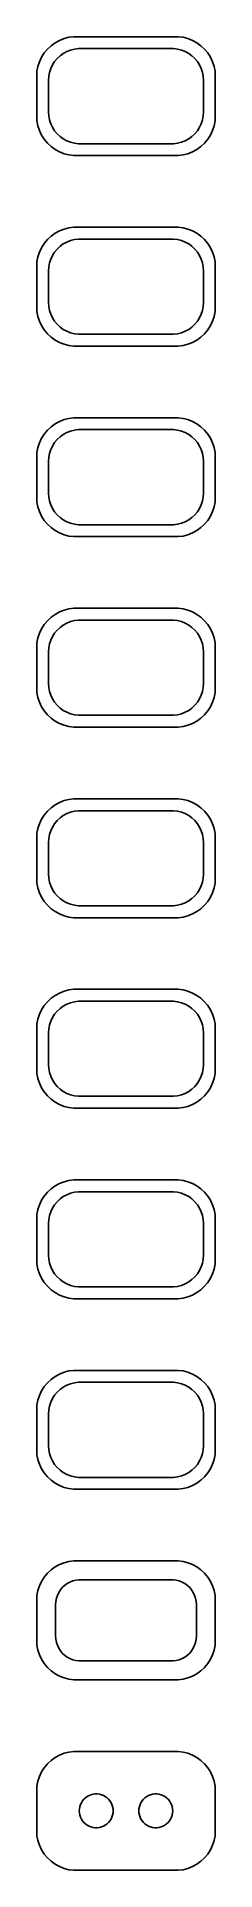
# Model space of a CAD drawing. Header units: metres. Extents: x -11 to 11, y 233 to 463.
import ezdxf

# ---------------------------------------------------------------- set-up
doc = ezdxf.new("R2010")
doc.units = ezdxf.units.M

msp = doc.modelspace()

# ---------------------------------------------------------------- linework, layer by layer
for p, q in [((-9.43712, 462.353), (-9.89484, 461.923)), ((-8.92912, 462.722), (-9.43712, 462.353)), ((-8.37889, 463.024), (-8.92912, 462.722)), ((-7.79507, 463.255), (-8.37889, 463.024)), ((-7.1869, 463.411), (-7.79507, 463.255)), ((-6.56395, 463.49), (-7.1869, 463.411)), ((6.56395, 463.49), (-6.56395, 463.49)), ((-6.49951, 461.929), (-6.00116, 461.992)), ((-6.00116, 461.992), (6.00116, 461.992)), ((6.00116, 461.992), (6.49951, 461.929)), ((7.1869, 463.411), (6.56395, 463.49)), ((7.79507, 463.255), (7.1869, 463.411)), ((8.37889, 463.024), (7.79507, 463.255)), ((8.92912, 462.722), (8.37889, 463.024)), ((9.43712, 462.353), (8.92912, 462.722)), ((9.89484, 461.923), (9.43712, 462.353)), ((-11.0929, 459.743), (-11.2106, 459.127)), ((-10.8989, 460.341), (-11.0929, 459.743)), ((-10.6315, 460.909), (-10.8989, 460.341)), ((-10.2951, 461.439), (-10.6315, 460.909)), ((-9.89484, 461.923), (-10.2951, 461.439)), ((-9.4691, 459.472), (-9.25522, 459.927)), ((-9.25522, 459.927), (-8.98605, 460.351)), ((-8.98605, 460.351), (-8.66586, 460.738)), ((-8.66586, 460.738), (-8.29968, 461.082)), ((-8.29968, 461.082), (-7.8933, 461.377)), ((-7.8933, 461.377), (-7.45311, 461.619)), ((-7.45311, 461.619), (-6.98605, 461.804)), ((-6.98605, 461.804), (-6.49951, 461.929)), ((6.49951, 461.929), (6.98605, 461.804)), ((6.98605, 461.804), (7.45311, 461.619)), ((7.45311, 461.619), (7.8933, 461.377)), ((7.8933, 461.377), (8.29968, 461.082)), ((8.29968, 461.082), (8.66586, 460.738)), ((8.66586, 460.738), (8.98605, 460.351)), ((8.98605, 460.351), (9.25522, 459.927)), ((9.25522, 459.927), (9.4691, 459.472)), ((10.2951, 461.439), (9.89484, 461.923)), ((10.6315, 460.909), (10.2951, 461.439)), ((10.8989, 460.341), (10.6315, 460.909)), ((11.0929, 459.743), (10.8989, 460.341)), ((11.2106, 459.127), (11.0929, 459.743)), ((-11.2106, 459.127), (-11.25, 458.5)), ((-11.25, 458.5), (-11.25, 453.5)), ((-9.75, 458), (-9.71844, 458.501)), ((-9.75, 454), (-9.75, 458)), ((-9.71844, 458.501), (-9.62433, 458.995)), ((-9.62433, 458.995), (-9.4691, 459.472)), ((9.4691, 459.472), (9.62433, 458.995)), ((9.62433, 458.995), (9.71844, 458.501)), ((9.71844, 458.501), (9.75, 458)), ((9.75, 458), (9.75, 454)), ((11.25, 458.5), (11.2106, 459.127)), ((11.25, 453.5), (11.25, 458.5)), ((-11.25, 453.5), (-11.2106, 452.873)), ((-11.2106, 452.873), (-11.0929, 452.257)), ((-9.71844, 453.499), (-9.75, 454)), ((-9.62433, 453.005), (-9.71844, 453.499)), ((-9.4691, 452.528), (-9.62433, 453.005)), ((9.62433, 453.005), (9.4691, 452.528)), ((9.71844, 453.499), (9.62433, 453.005)), ((9.75, 454), (9.71844, 453.499)), ((11.0929, 452.257), (11.2106, 452.873)), ((11.2106, 452.873), (11.25, 453.5)), ((-11.0929, 452.257), (-10.8989, 451.659)), ((-10.8989, 451.659), (-10.6315, 451.091)), ((-10.6315, 451.091), (-10.2951, 450.561)), ((-10.2951, 450.561), (-9.89484, 450.077)), ((-9.25522, 452.073), (-9.4691, 452.528)), ((-8.98605, 451.649), (-9.25522, 452.073)), ((-8.66586, 451.262), (-8.98605, 451.649)), ((-8.29968, 450.918), (-8.66586, 451.262)), ((-7.8933, 450.623), (-8.29968, 450.918)), ((-7.45311, 450.381), (-7.8933, 450.623)), ((7.8933, 450.623), (7.45311, 450.381)), ((8.29968, 450.918), (7.8933, 450.623)), ((8.66586, 451.262), (8.29968, 450.918)), ((8.98605, 451.649), (8.66586, 451.262)), ((9.25522, 452.073), (8.98605, 451.649)), ((9.4691, 452.528), (9.25522, 452.073)), ((9.89484, 450.077), (10.2951, 450.561)), ((10.2951, 450.561), (10.6315, 451.091)), ((10.6315, 451.091), (10.8989, 451.659)), ((10.8989, 451.659), (11.0929, 452.257)), ((-9.89484, 450.077), (-9.43712, 449.647)), ((-9.43712, 449.647), (-8.92912, 449.278)), ((-8.92912, 449.278), (-8.37889, 448.976)), ((-8.37889, 448.976), (-7.79507, 448.745)), ((-7.79507, 448.745), (-7.1869, 448.589)), ((-6.98605, 450.196), (-7.45311, 450.381)), ((-7.1869, 448.589), (-6.56395, 448.51)), ((-6.49951, 450.071), (-6.98605, 450.196)), ((-6.56395, 448.51), (6.56395, 448.51)), ((-6.00116, 450.008), (-6.49951, 450.071)), ((6.00116, 450.008), (-6.00116, 450.008)), ((6.49951, 450.071), (6.00116, 450.008)), ((6.98605, 450.196), (6.49951, 450.071)), ((6.56395, 448.51), (7.1869, 448.589)), ((7.45311, 450.381), (6.98605, 450.196)), ((7.1869, 448.589), (7.79507, 448.745)), ((7.79507, 448.745), (8.37889, 448.976)), ((8.37889, 448.976), (8.92912, 449.278)), ((8.92912, 449.278), (9.43712, 449.647)), ((9.43712, 449.647), (9.89484, 450.077)), ((-8.37889, 439.024), (-8.92912, 438.722)), ((-7.79507, 439.255), (-8.37889, 439.024)), ((-7.1869, 439.411), (-7.79507, 439.255)), ((-6.56395, 439.49), (-7.1869, 439.411)), ((6.56395, 439.49), (-6.56395, 439.49)), ((7.1869, 439.411), (6.56395, 439.49)), ((7.79507, 439.255), (7.1869, 439.411)), ((8.37889, 439.024), (7.79507, 439.255)), ((8.92912, 438.722), (8.37889, 439.024)), ((-10.6315, 436.909), (-10.8989, 436.341)), ((-10.2951, 437.439), (-10.6315, 436.909)), ((-9.89484, 437.923), (-10.2951, 437.439)), ((-9.43712, 438.353), (-9.89484, 437.923)), ((-8.92912, 438.722), (-9.43712, 438.353)), ((-8.98605, 436.351), (-8.66586, 436.738)), ((-8.66586, 436.738), (-8.29968, 437.082)), ((-8.29968, 437.082), (-7.8933, 437.377)), ((-7.8933, 437.377), (-7.45311, 437.619)), ((-7.45311, 437.619), (-6.98605, 437.804)), ((-6.98605, 437.804), (-6.49951, 437.929)), ((-6.49951, 437.929), (-6.00116, 437.992)), ((-6.00116, 437.992), (6.00116, 437.992)), ((6.00116, 437.992), (6.49951, 437.929)), ((6.49951, 437.929), (6.98605, 437.804)), ((6.98605, 437.804), (7.45311, 437.619)), ((7.45311, 437.619), (7.8933, 437.377)), ((7.8933, 437.377), (8.29968, 437.082)), ((8.29968, 437.082), (8.66586, 436.738)), ((8.66586, 436.738), (8.98605, 436.351)), ((9.43712, 438.353), (8.92912, 438.722)), ((9.89484, 437.923), (9.43712, 438.353)), ((10.2951, 437.439), (9.89484, 437.923)), ((10.6315, 436.909), (10.2951, 437.439)), ((10.8989, 436.341), (10.6315, 436.909)), ((-11.2106, 435.127), (-11.25, 434.5)), ((-11.25, 434.5), (-11.25, 429.5)), ((-11.0929, 435.743), (-11.2106, 435.127)), ((-10.8989, 436.341), (-11.0929, 435.743)), ((-9.75, 434), (-9.71844, 434.501)), ((-9.71844, 434.501), (-9.62433, 434.995)), ((-9.62433, 434.995), (-9.4691, 435.472)), ((-9.4691, 435.472), (-9.25522, 435.927)), ((-9.25522, 435.927), (-8.98605, 436.351)), ((8.98605, 436.351), (9.25522, 435.927)), ((9.25522, 435.927), (9.4691, 435.472)), ((9.4691, 435.472), (9.62433, 434.995)), ((9.62433, 434.995), (9.71844, 434.501)), ((9.71844, 434.501), (9.75, 434)), ((11.0929, 435.743), (10.8989, 436.341)), ((11.2106, 435.127), (11.0929, 435.743)), ((11.25, 434.5), (11.2106, 435.127)), ((11.25, 429.5), (11.25, 434.5)), ((-9.75, 430), (-9.75, 434)), ((9.75, 434), (9.75, 430)), ((-9.71844, 429.499), (-9.75, 430)), ((9.75, 430), (9.71844, 429.499)), ((-11.25, 429.5), (-11.2106, 428.873)), ((-11.2106, 428.873), (-11.0929, 428.257)), ((-11.0929, 428.257), (-10.8989, 427.659)), ((-10.8989, 427.659), (-10.6315, 427.091)), ((-9.62433, 429.005), (-9.71844, 429.499)), ((-9.4691, 428.528), (-9.62433, 429.005)), ((-9.25522, 428.073), (-9.4691, 428.528)), ((-8.98605, 427.649), (-9.25522, 428.073)), ((-8.66586, 427.262), (-8.98605, 427.649)), ((8.98605, 427.649), (8.66586, 427.262)), ((9.25522, 428.073), (8.98605, 427.649)), ((9.4691, 428.528), (9.25522, 428.073)), ((9.62433, 429.005), (9.4691, 428.528)), ((9.71844, 429.499), (9.62433, 429.005)), ((10.6315, 427.091), (10.8989, 427.659)), ((10.8989, 427.659), (11.0929, 428.257)), ((11.0929, 428.257), (11.2106, 428.873)), ((11.2106, 428.873), (11.25, 429.5)), ((-10.6315, 427.091), (-10.2951, 426.561)), ((-10.2951, 426.561), (-9.89484, 426.077)), ((-9.89484, 426.077), (-9.43712, 425.647)), ((-9.43712, 425.647), (-8.92912, 425.278)), ((-8.92912, 425.278), (-8.37889, 424.976)), ((-8.29968, 426.918), (-8.66586, 427.262)), ((-7.8933, 426.623), (-8.29968, 426.918)), ((-7.45311, 426.381), (-7.8933, 426.623)), ((-6.98605, 426.196), (-7.45311, 426.381)), ((-6.49951, 426.071), (-6.98605, 426.196)), ((-6.00116, 426.008), (-6.49951, 426.071)), ((6.00116, 426.008), (-6.00116, 426.008)), ((6.49951, 426.071), (6.00116, 426.008)), ((6.98605, 426.196), (6.49951, 426.071)), ((7.45311, 426.381), (6.98605, 426.196)), ((7.8933, 426.623), (7.45311, 426.381)), ((8.29968, 426.918), (7.8933, 426.623)), ((8.66586, 427.262), (8.29968, 426.918)), ((8.37889, 424.976), (8.92912, 425.278)), ((8.92912, 425.278), (9.43712, 425.647)), ((9.43712, 425.647), (9.89484, 426.077)), ((9.89484, 426.077), (10.2951, 426.561)), ((10.2951, 426.561), (10.6315, 427.091)), ((-8.37889, 424.976), (-7.79507, 424.745)), ((-7.79507, 424.745), (-7.1869, 424.589)), ((-7.1869, 424.589), (-6.56395, 424.51)), ((-6.56395, 424.51), (6.56395, 424.51)), ((6.56395, 424.51), (7.1869, 424.589)), ((7.1869, 424.589), (7.79507, 424.745)), ((7.79507, 424.745), (8.37889, 424.976)), ((-9.89484, 413.923), (-10.2951, 413.439)), ((-9.43712, 414.353), (-9.89484, 413.923)), ((-8.92912, 414.722), (-9.43712, 414.353)), ((-8.37889, 415.024), (-8.92912, 414.722)), ((-7.79507, 415.255), (-8.37889, 415.024)), ((-7.8933, 413.377), (-7.45311, 413.619)), ((-7.1869, 415.411), (-7.79507, 415.255)), ((-7.45311, 413.619), (-6.98605, 413.804)), ((-6.56395, 415.49), (-7.1869, 415.411)), ((-6.98605, 413.804), (-6.49951, 413.929)), ((6.56395, 415.49), (-6.56395, 415.49)), ((-6.49951, 413.929), (-6.00116, 413.992)), ((-6.00116, 413.992), (6.00116, 413.992)), ((6.00116, 413.992), (6.49951, 413.929)), ((6.49951, 413.929), (6.98605, 413.804)), ((7.1869, 415.411), (6.56395, 415.49)), ((6.98605, 413.804), (7.45311, 413.619)), ((7.79507, 415.255), (7.1869, 415.411)), ((7.45311, 413.619), (7.8933, 413.377)), ((8.37889, 415.024), (7.79507, 415.255)), ((8.92912, 414.722), (8.37889, 415.024)), ((9.43712, 414.353), (8.92912, 414.722)), ((9.89484, 413.923), (9.43712, 414.353)), ((10.2951, 413.439), (9.89484, 413.923)), ((-11.0929, 411.743), (-11.2106, 411.127)), ((-10.8989, 412.341), (-11.0929, 411.743)), ((-10.6315, 412.909), (-10.8989, 412.341)), ((-10.2951, 413.439), (-10.6315, 412.909)), ((-9.62433, 410.995), (-9.4691, 411.472)), ((-9.4691, 411.472), (-9.25522, 411.927)), ((-9.25522, 411.927), (-8.98605, 412.351)), ((-8.98605, 412.351), (-8.66586, 412.738)), ((-8.66586, 412.738), (-8.29968, 413.082)), ((-8.29968, 413.082), (-7.8933, 413.377)), ((7.8933, 413.377), (8.29968, 413.082)), ((8.29968, 413.082), (8.66586, 412.738)), ((8.66586, 412.738), (8.98605, 412.351)), ((8.98605, 412.351), (9.25522, 411.927)), ((9.25522, 411.927), (9.4691, 411.472)), ((9.4691, 411.472), (9.62433, 410.995)), ((10.6315, 412.909), (10.2951, 413.439)), ((10.8989, 412.341), (10.6315, 412.909)), ((11.0929, 411.743), (10.8989, 412.341)), ((11.2106, 411.127), (11.0929, 411.743)), ((-11.2106, 411.127), (-11.25, 410.5)), ((-11.25, 410.5), (-11.25, 405.5)), ((-9.75, 410), (-9.71844, 410.501)), ((-9.75, 406), (-9.75, 410)), ((-9.71844, 410.501), (-9.62433, 410.995)), ((9.62433, 410.995), (9.71844, 410.501)), ((9.71844, 410.501), (9.75, 410)), ((9.75, 410), (9.75, 406)), ((11.25, 410.5), (11.2106, 411.127)), ((11.25, 405.5), (11.25, 410.5)), ((-11.25, 405.5), (-11.2106, 404.873)), ((-11.2106, 404.873), (-11.0929, 404.257)), ((-11.0929, 404.257), (-10.8989, 403.659)), ((-9.71844, 405.499), (-9.75, 406)), ((-9.62433, 405.005), (-9.71844, 405.499)), ((-9.4691, 404.528), (-9.62433, 405.005)), ((-9.25522, 404.073), (-9.4691, 404.528)), ((9.4691, 404.528), (9.25522, 404.073)), ((9.62433, 405.005), (9.4691, 404.528)), ((9.71844, 405.499), (9.62433, 405.005)), ((9.75, 406), (9.71844, 405.499)), ((10.8989, 403.659), (11.0929, 404.257)), ((11.0929, 404.257), (11.2106, 404.873)), ((11.2106, 404.873), (11.25, 405.5)), ((-10.8989, 403.659), (-10.6315, 403.091)), ((-10.6315, 403.091), (-10.2951, 402.561)), ((-10.2951, 402.561), (-9.89484, 402.077)), ((-9.89484, 402.077), (-9.43712, 401.647)), ((-8.98605, 403.649), (-9.25522, 404.073)), ((-8.66586, 403.262), (-8.98605, 403.649)), ((-8.29968, 402.918), (-8.66586, 403.262)), ((-7.8933, 402.623), (-8.29968, 402.918)), ((-7.45311, 402.381), (-7.8933, 402.623)), ((-6.98605, 402.196), (-7.45311, 402.381)), ((-6.49951, 402.071), (-6.98605, 402.196)), ((-6.00116, 402.008), (-6.49951, 402.071)), ((6.00116, 402.008), (-6.00116, 402.008)), ((6.49951, 402.071), (6.00116, 402.008)), ((6.98605, 402.196), (6.49951, 402.071)), ((7.45311, 402.381), (6.98605, 402.196)), ((7.8933, 402.623), (7.45311, 402.381)), ((8.29968, 402.918), (7.8933, 402.623)), ((8.66586, 403.262), (8.29968, 402.918)), ((8.98605, 403.649), (8.66586, 403.262)), ((9.25522, 404.073), (8.98605, 403.649)), ((9.43712, 401.647), (9.89484, 402.077)), ((9.89484, 402.077), (10.2951, 402.561)), ((10.2951, 402.561), (10.6315, 403.091)), ((10.6315, 403.091), (10.8989, 403.659)), ((-9.43712, 401.647), (-8.92912, 401.278)), ((-8.92912, 401.278), (-8.37889, 400.976)), ((-8.37889, 400.976), (-7.79507, 400.745)), ((-7.79507, 400.745), (-7.1869, 400.589)), ((-7.1869, 400.589), (-6.56395, 400.51)), ((-6.56395, 400.51), (6.56395, 400.51)), ((6.56395, 400.51), (7.1869, 400.589)), ((7.1869, 400.589), (7.79507, 400.745)), ((7.79507, 400.745), (8.37889, 400.976)), ((8.37889, 400.976), (8.92912, 401.278)), ((8.92912, 401.278), (9.43712, 401.647)), ((-8.92912, 390.722), (-9.43712, 390.353)), ((-8.37889, 391.024), (-8.92912, 390.722)), ((-7.79507, 391.255), (-8.37889, 391.024)), ((-7.1869, 391.411), (-7.79507, 391.255)), ((-6.56395, 391.49), (-7.1869, 391.411)), ((6.56395, 391.49), (-6.56395, 391.49)), ((7.1869, 391.411), (6.56395, 391.49)), ((7.79507, 391.255), (7.1869, 391.411)), ((8.37889, 391.024), (7.79507, 391.255)), ((8.92912, 390.722), (8.37889, 391.024)), ((9.43712, 390.353), (8.92912, 390.722)), ((-10.8989, 388.341), (-11.0929, 387.743)), ((-10.6315, 388.909), (-10.8989, 388.341)), ((-10.2951, 389.439), (-10.6315, 388.909)), ((-9.89484, 389.923), (-10.2951, 389.439)), ((-9.43712, 390.353), (-9.89484, 389.923)), ((-9.25522, 387.927), (-8.98605, 388.351)), ((-8.98605, 388.351), (-8.66586, 388.738)), ((-8.66586, 388.738), (-8.29968, 389.082)), ((-8.29968, 389.082), (-7.8933, 389.377)), ((-7.8933, 389.377), (-7.45311, 389.619)), ((-7.45311, 389.619), (-6.98605, 389.804)), ((-6.98605, 389.804), (-6.49951, 389.929)), ((-6.49951, 389.929), (-6.00116, 389.992)), ((-6.00116, 389.992), (6.00116, 389.992)), ((6.00116, 389.992), (6.49951, 389.929)), ((6.49951, 389.929), (6.98605, 389.804)), ((6.98605, 389.804), (7.45311, 389.619)), ((7.45311, 389.619), (7.8933, 389.377)), ((7.8933, 389.377), (8.29968, 389.082)), ((8.29968, 389.082), (8.66586, 388.738)), ((8.66586, 388.738), (8.98605, 388.351)), ((8.98605, 388.351), (9.25522, 387.927)), ((9.89484, 389.923), (9.43712, 390.353)), ((10.2951, 389.439), (9.89484, 389.923)), ((10.6315, 388.909), (10.2951, 389.439)), ((10.8989, 388.341), (10.6315, 388.909)), ((11.0929, 387.743), (10.8989, 388.341)), ((-11.2106, 387.127), (-11.25, 386.5)), ((-11.25, 386.5), (-11.25, 381.5)), ((-11.0929, 387.743), (-11.2106, 387.127)), ((-9.75, 386), (-9.71844, 386.501)), ((-9.75, 382), (-9.75, 386)), ((-9.71844, 386.501), (-9.62433, 386.995)), ((-9.62433, 386.995), (-9.4691, 387.472)), ((-9.4691, 387.472), (-9.25522, 387.927)), ((9.25522, 387.927), (9.4691, 387.472)), ((9.4691, 387.472), (9.62433, 386.995)), ((9.62433, 386.995), (9.71844, 386.501)), ((9.71844, 386.501), (9.75, 386)), ((9.75, 386), (9.75, 382)), ((11.2106, 387.127), (11.0929, 387.743)), ((11.25, 386.5), (11.2106, 387.127)), ((11.25, 381.5), (11.25, 386.5)), ((-11.25, 381.5), (-11.2106, 380.873)), ((-9.71844, 381.499), (-9.75, 382)), ((-9.62433, 381.005), (-9.71844, 381.499)), ((9.71844, 381.499), (9.62433, 381.005)), ((9.75, 382), (9.71844, 381.499)), ((11.2106, 380.873), (11.25, 381.5)), ((-11.2106, 380.873), (-11.0929, 380.257)), ((-11.0929, 380.257), (-10.8989, 379.659)), ((-10.8989, 379.659), (-10.6315, 379.091)), ((-10.6315, 379.091), (-10.2951, 378.561)), ((-9.4691, 380.528), (-9.62433, 381.005)), ((-9.25522, 380.073), (-9.4691, 380.528)), ((-8.98605, 379.649), (-9.25522, 380.073)), ((-8.66586, 379.262), (-8.98605, 379.649)), ((-8.29968, 378.918), (-8.66586, 379.262)), ((-7.8933, 378.623), (-8.29968, 378.918)), ((8.29968, 378.918), (7.8933, 378.623)), ((8.66586, 379.262), (8.29968, 378.918)), ((8.98605, 379.649), (8.66586, 379.262)), ((9.25522, 380.073), (8.98605, 379.649)), ((9.4691, 380.528), (9.25522, 380.073)), ((9.62433, 381.005), (9.4691, 380.528)), ((10.2951, 378.561), (10.6315, 379.091)), ((10.6315, 379.091), (10.8989, 379.659)), ((10.8989, 379.659), (11.0929, 380.257)), ((11.0929, 380.257), (11.2106, 380.873)), ((-10.2951, 378.561), (-9.89484, 378.077)), ((-9.89484, 378.077), (-9.43712, 377.647)), ((-9.43712, 377.647), (-8.92912, 377.278)), ((-8.92912, 377.278), (-8.37889, 376.976)), ((-8.37889, 376.976), (-7.79507, 376.745)), ((-7.45311, 378.381), (-7.8933, 378.623)), ((-7.79507, 376.745), (-7.1869, 376.589)), ((-6.98605, 378.196), (-7.45311, 378.381)), ((-7.1869, 376.589), (-6.56395, 376.51)), ((-6.49951, 378.071), (-6.98605, 378.196)), ((-6.56395, 376.51), (6.56395, 376.51)), ((-6.00116, 378.008), (-6.49951, 378.071)), ((6.00116, 378.008), (-6.00116, 378.008)), ((6.49951, 378.071), (6.00116, 378.008)), ((6.98605, 378.196), (6.49951, 378.071)), ((6.56395, 376.51), (7.1869, 376.589)), ((7.45311, 378.381), (6.98605, 378.196)), ((7.1869, 376.589), (7.79507, 376.745)), ((7.8933, 378.623), (7.45311, 378.381)), ((7.79507, 376.745), (8.37889, 376.976)), ((8.37889, 376.976), (8.92912, 377.278)), ((8.92912, 377.278), (9.43712, 377.647)), ((9.43712, 377.647), (9.89484, 378.077)), ((9.89484, 378.077), (10.2951, 378.561)), ((-7.1869, 367.411), (-7.79507, 367.255)), ((-6.56395, 367.49), (-7.1869, 367.411)), ((6.56395, 367.49), (-6.56395, 367.49)), ((7.1869, 367.411), (6.56395, 367.49)), ((7.79507, 367.255), (7.1869, 367.411)), ((-10.2951, 365.439), (-10.6315, 364.909)), ((-9.89484, 365.923), (-10.2951, 365.439)), ((-9.43712, 366.353), (-9.89484, 365.923)), ((-8.92912, 366.722), (-9.43712, 366.353)), ((-8.37889, 367.024), (-8.92912, 366.722)), ((-8.66586, 364.738), (-8.29968, 365.082)), ((-7.79507, 367.255), (-8.37889, 367.024)), ((-8.29968, 365.082), (-7.8933, 365.377)), ((-7.8933, 365.377), (-7.45311, 365.619)), ((-7.45311, 365.619), (-6.98605, 365.804)), ((-6.98605, 365.804), (-6.49951, 365.929)), ((-6.49951, 365.929), (-6.00116, 365.992)), ((-6.00116, 365.992), (6.00116, 365.992)), ((6.00116, 365.992), (6.49951, 365.929)), ((6.49951, 365.929), (6.98605, 365.804)), ((6.98605, 365.804), (7.45311, 365.619)), ((7.45311, 365.619), (7.8933, 365.377)), ((8.37889, 367.024), (7.79507, 367.255)), ((7.8933, 365.377), (8.29968, 365.082)), ((8.29968, 365.082), (8.66586, 364.738)), ((8.92912, 366.722), (8.37889, 367.024)), ((9.43712, 366.353), (8.92912, 366.722)), ((9.89484, 365.923), (9.43712, 366.353)), ((10.2951, 365.439), (9.89484, 365.923)), ((10.6315, 364.909), (10.2951, 365.439)), ((-11.2106, 363.127), (-11.25, 362.5)), ((-11.0929, 363.743), (-11.2106, 363.127)), ((-10.8989, 364.341), (-11.0929, 363.743)), ((-10.6315, 364.909), (-10.8989, 364.341)), ((-9.71844, 362.501), (-9.62433, 362.995)), ((-9.62433, 362.995), (-9.4691, 363.472)), ((-9.4691, 363.472), (-9.25522, 363.927)), ((-9.25522, 363.927), (-8.98605, 364.351)), ((-8.98605, 364.351), (-8.66586, 364.738)), ((8.66586, 364.738), (8.98605, 364.351)), ((8.98605, 364.351), (9.25522, 363.927)), ((9.25522, 363.927), (9.4691, 363.472)), ((9.4691, 363.472), (9.62433, 362.995)), ((9.62433, 362.995), (9.71844, 362.501)), ((10.8989, 364.341), (10.6315, 364.909)), ((11.0929, 363.743), (10.8989, 364.341)), ((11.2106, 363.127), (11.0929, 363.743)), ((11.25, 362.5), (11.2106, 363.127)), ((-11.25, 362.5), (-11.25, 357.5)), ((-9.75, 362), (-9.71844, 362.501)), ((-9.75, 358), (-9.75, 362)), ((9.71844, 362.501), (9.75, 362)), ((9.75, 362), (9.75, 358)), ((11.25, 357.5), (11.25, 362.5)), ((-11.25, 357.5), (-11.2106, 356.873)), ((-11.2106, 356.873), (-11.0929, 356.257)), ((-11.0929, 356.257), (-10.8989, 355.659)), ((-9.71844, 357.499), (-9.75, 358)), ((-9.62433, 357.005), (-9.71844, 357.499)), ((-9.4691, 356.528), (-9.62433, 357.005)), ((-9.25522, 356.073), (-9.4691, 356.528)), ((-8.98605, 355.649), (-9.25522, 356.073)), ((9.25522, 356.073), (8.98605, 355.649)), ((9.4691, 356.528), (9.25522, 356.073)), ((9.62433, 357.005), (9.4691, 356.528)), ((9.71844, 357.499), (9.62433, 357.005)), ((9.75, 358), (9.71844, 357.499)), ((10.8989, 355.659), (11.0929, 356.257)), ((11.0929, 356.257), (11.2106, 356.873)), ((11.2106, 356.873), (11.25, 357.5)), ((-10.8989, 355.659), (-10.6315, 355.091)), ((-10.6315, 355.091), (-10.2951, 354.561)), ((-10.2951, 354.561), (-9.89484, 354.077)), ((-9.89484, 354.077), (-9.43712, 353.647)), ((-9.43712, 353.647), (-8.92912, 353.278)), ((-8.66586, 355.262), (-8.98605, 355.649)), ((-8.29968, 354.918), (-8.66586, 355.262)), ((-7.8933, 354.623), (-8.29968, 354.918)), ((-7.45311, 354.381), (-7.8933, 354.623)), ((-6.98605, 354.196), (-7.45311, 354.381)), ((-6.49951, 354.071), (-6.98605, 354.196)), ((-6.00116, 354.008), (-6.49951, 354.071)), ((6.00116, 354.008), (-6.00116, 354.008)), ((6.49951, 354.071), (6.00116, 354.008)), ((6.98605, 354.196), (6.49951, 354.071)), ((7.45311, 354.381), (6.98605, 354.196)), ((7.8933, 354.623), (7.45311, 354.381)), ((8.29968, 354.918), (7.8933, 354.623)), ((8.66586, 355.262), (8.29968, 354.918)), ((8.98605, 355.649), (8.66586, 355.262)), ((8.92912, 353.278), (9.43712, 353.647)), ((9.43712, 353.647), (9.89484, 354.077)), ((9.89484, 354.077), (10.2951, 354.561)), ((10.2951, 354.561), (10.6315, 355.091)), ((10.6315, 355.091), (10.8989, 355.659)), ((-8.92912, 353.278), (-8.37889, 352.976)), ((-8.37889, 352.976), (-7.79507, 352.745)), ((-7.79507, 352.745), (-7.1869, 352.589)), ((-7.1869, 352.589), (-6.56395, 352.51)), ((-6.56395, 352.51), (6.56395, 352.51)), ((6.56395, 352.51), (7.1869, 352.589)), ((7.1869, 352.589), (7.79507, 352.745)), ((7.79507, 352.745), (8.37889, 352.976)), ((8.37889, 352.976), (8.92912, 353.278)), ((-9.89484, 341.923), (-10.2951, 341.439)), ((-9.43712, 342.353), (-9.89484, 341.923)), ((-8.92912, 342.722), (-9.43712, 342.353)), ((-8.37889, 343.024), (-8.92912, 342.722)), ((-7.79507, 343.255), (-8.37889, 343.024)), ((-7.1869, 343.411), (-7.79507, 343.255)), ((-6.56395, 343.49), (-7.1869, 343.411)), ((-6.98605, 341.804), (-6.49951, 341.929)), ((6.56395, 343.49), (-6.56395, 343.49)), ((-6.49951, 341.929), (-6.00116, 341.992)), ((-6.00116, 341.992), (6.00116, 341.992)), ((6.00116, 341.992), (6.49951, 341.929)), ((6.49951, 341.929), (6.98605, 341.804)), ((7.1869, 343.411), (6.56395, 343.49)), ((7.79507, 343.255), (7.1869, 343.411)), ((8.37889, 343.024), (7.79507, 343.255)), ((8.92912, 342.722), (8.37889, 343.024)), ((9.43712, 342.353), (8.92912, 342.722)), ((9.89484, 341.923), (9.43712, 342.353)), ((10.2951, 341.439), (9.89484, 341.923)), ((-11.0929, 339.743), (-11.2106, 339.127)), ((-10.8989, 340.341), (-11.0929, 339.743)), ((-10.6315, 340.909), (-10.8989, 340.341)), ((-10.2951, 341.439), (-10.6315, 340.909)), ((-9.4691, 339.472), (-9.25522, 339.927)), ((-9.25522, 339.927), (-8.98605, 340.351)), ((-8.98605, 340.351), (-8.66586, 340.738)), ((-8.66586, 340.738), (-8.29968, 341.082)), ((-8.29968, 341.082), (-7.8933, 341.377)), ((-7.8933, 341.377), (-7.45311, 341.619)), ((-7.45311, 341.619), (-6.98605, 341.804)), ((6.98605, 341.804), (7.45311, 341.619)), ((7.45311, 341.619), (7.8933, 341.377)), ((7.8933, 341.377), (8.29968, 341.082)), ((8.29968, 341.082), (8.66586, 340.738)), ((8.66586, 340.738), (8.98605, 340.351)), ((8.98605, 340.351), (9.25522, 339.927)), ((9.25522, 339.927), (9.4691, 339.472)), ((10.6315, 340.909), (10.2951, 341.439)), ((10.8989, 340.341), (10.6315, 340.909)), ((11.0929, 339.743), (10.8989, 340.341)), ((11.2106, 339.127), (11.0929, 339.743)), ((-11.2106, 339.127), (-11.25, 338.5)), ((-11.25, 338.5), (-11.25, 333.5)), ((-9.75, 338), (-9.71844, 338.501)), ((-9.75, 334), (-9.75, 338)), ((-9.71844, 338.501), (-9.62433, 338.995)), ((-9.62433, 338.995), (-9.4691, 339.472)), ((9.4691, 339.472), (9.62433, 338.995)), ((9.62433, 338.995), (9.71844, 338.501)), ((9.71844, 338.501), (9.75, 338)), ((9.75, 338), (9.75, 334)), ((11.25, 338.5), (11.2106, 339.127)), ((11.25, 333.5), (11.25, 338.5)), ((-11.25, 333.5), (-11.2106, 332.873)), ((-11.2106, 332.873), (-11.0929, 332.257)), ((-9.71844, 333.499), (-9.75, 334)), ((-9.62433, 333.005), (-9.71844, 333.499)), ((-9.4691, 332.528), (-9.62433, 333.005)), ((9.62433, 333.005), (9.4691, 332.528)), ((9.71844, 333.499), (9.62433, 333.005)), ((9.75, 334), (9.71844, 333.499)), ((11.0929, 332.257), (11.2106, 332.873)), ((11.2106, 332.873), (11.25, 333.5)), ((-11.0929, 332.257), (-10.8989, 331.659)), ((-10.8989, 331.659), (-10.6315, 331.091)), ((-10.6315, 331.091), (-10.2951, 330.561)), ((-10.2951, 330.561), (-9.89484, 330.077)), ((-9.25522, 332.073), (-9.4691, 332.528)), ((-8.98605, 331.649), (-9.25522, 332.073)), ((-8.66586, 331.262), (-8.98605, 331.649)), ((-8.29968, 330.918), (-8.66586, 331.262)), ((-7.8933, 330.623), (-8.29968, 330.918)), ((-7.45311, 330.381), (-7.8933, 330.623)), ((-6.98605, 330.196), (-7.45311, 330.381)), ((7.45311, 330.381), (6.98605, 330.196)), ((7.8933, 330.623), (7.45311, 330.381)), ((8.29968, 330.918), (7.8933, 330.623)), ((8.66586, 331.262), (8.29968, 330.918)), ((8.98605, 331.649), (8.66586, 331.262)), ((9.25522, 332.073), (8.98605, 331.649)), ((9.4691, 332.528), (9.25522, 332.073)), ((9.89484, 330.077), (10.2951, 330.561)), ((10.2951, 330.561), (10.6315, 331.091)), ((10.6315, 331.091), (10.8989, 331.659)), ((10.8989, 331.659), (11.0929, 332.257)), ((-9.89484, 330.077), (-9.43712, 329.647)), ((-9.43712, 329.647), (-8.92912, 329.278)), ((-8.92912, 329.278), (-8.37889, 328.976)), ((-8.37889, 328.976), (-7.79507, 328.745)), ((-7.79507, 328.745), (-7.1869, 328.589)), ((-7.1869, 328.589), (-6.56395, 328.51)), ((-6.49951, 330.071), (-6.98605, 330.196)), ((-6.56395, 328.51), (6.56395, 328.51)), ((-6.00116, 330.008), (-6.49951, 330.071)), ((6.00116, 330.008), (-6.00116, 330.008)), ((6.49951, 330.071), (6.00116, 330.008)), ((6.98605, 330.196), (6.49951, 330.071)), ((6.56395, 328.51), (7.1869, 328.589)), ((7.1869, 328.589), (7.79507, 328.745)), ((7.79507, 328.745), (8.37889, 328.976)), ((8.37889, 328.976), (8.92912, 329.278)), ((8.92912, 329.278), (9.43712, 329.647)), ((9.43712, 329.647), (9.89484, 330.077)), ((-8.37889, 319.024), (-8.92912, 318.722)), ((-7.79507, 319.255), (-8.37889, 319.024)), ((-7.1869, 319.411), (-7.79507, 319.255)), ((-6.56395, 319.49), (-7.1869, 319.411)), ((6.56395, 319.49), (-6.56395, 319.49)), ((7.1869, 319.411), (6.56395, 319.49)), ((7.79507, 319.255), (7.1869, 319.411)), ((8.37889, 319.024), (7.79507, 319.255)), ((8.92912, 318.722), (8.37889, 319.024)), ((-10.6315, 316.909), (-10.8989, 316.341)), ((-10.2951, 317.439), (-10.6315, 316.909)), ((-9.89484, 317.923), (-10.2951, 317.439)), ((-9.43712, 318.353), (-9.89484, 317.923)), ((-8.92912, 318.722), (-9.43712, 318.353)), ((-8.98605, 316.351), (-8.66586, 316.738)), ((-8.66586, 316.738), (-8.29968, 317.082)), ((-8.29968, 317.082), (-7.8933, 317.377)), ((-7.8933, 317.377), (-7.45311, 317.619)), ((-7.45311, 317.619), (-6.98605, 317.804)), ((-6.98605, 317.804), (-6.49951, 317.929)), ((-6.49951, 317.929), (-6.00116, 317.992)), ((-6.00116, 317.992), (6.00116, 317.992)), ((6.00116, 317.992), (6.49951, 317.929)), ((6.49951, 317.929), (6.98605, 317.804)), ((6.98605, 317.804), (7.45311, 317.619)), ((7.45311, 317.619), (7.8933, 317.377)), ((7.8933, 317.377), (8.29968, 317.082)), ((8.29968, 317.082), (8.66586, 316.738)), ((8.66586, 316.738), (8.98605, 316.351)), ((9.43712, 318.353), (8.92912, 318.722)), ((9.89484, 317.923), (9.43712, 318.353)), ((10.2951, 317.439), (9.89484, 317.923)), ((10.6315, 316.909), (10.2951, 317.439)), ((10.8989, 316.341), (10.6315, 316.909)), ((-11.2106, 315.127), (-11.25, 314.5)), ((-11.25, 314.5), (-11.25, 309.5)), ((-11.0929, 315.743), (-11.2106, 315.127)), ((-10.8989, 316.341), (-11.0929, 315.743)), ((-9.75, 314), (-9.71844, 314.501)), ((-9.71844, 314.501), (-9.62433, 314.995)), ((-9.62433, 314.995), (-9.4691, 315.472)), ((-9.4691, 315.472), (-9.25522, 315.927)), ((-9.25522, 315.927), (-8.98605, 316.351)), ((8.98605, 316.351), (9.25522, 315.927)), ((9.25522, 315.927), (9.4691, 315.472)), ((9.4691, 315.472), (9.62433, 314.995)), ((9.62433, 314.995), (9.71844, 314.501)), ((9.71844, 314.501), (9.75, 314)), ((11.0929, 315.743), (10.8989, 316.341)), ((11.2106, 315.127), (11.0929, 315.743)), ((11.25, 314.5), (11.2106, 315.127)), ((11.25, 309.5), (11.25, 314.5)), ((-9.75, 310), (-9.75, 314)), ((9.75, 314), (9.75, 310)), ((-9.71844, 309.499), (-9.75, 310)), ((9.75, 310), (9.71844, 309.499)), ((-11.25, 309.5), (-11.2106, 308.873)), ((-11.2106, 308.873), (-11.0929, 308.257)), ((-11.0929, 308.257), (-10.8989, 307.659)), ((-10.8989, 307.659), (-10.6315, 307.091)), ((-9.62433, 309.005), (-9.71844, 309.499)), ((-9.4691, 308.528), (-9.62433, 309.005)), ((-9.25522, 308.073), (-9.4691, 308.528)), ((-8.98605, 307.649), (-9.25522, 308.073)), ((-8.66586, 307.262), (-8.98605, 307.649)), ((-8.29968, 306.918), (-8.66586, 307.262)), ((8.66586, 307.262), (8.29968, 306.918)), ((8.98605, 307.649), (8.66586, 307.262)), ((9.25522, 308.073), (8.98605, 307.649)), ((9.4691, 308.528), (9.25522, 308.073)), ((9.62433, 309.005), (9.4691, 308.528)), ((9.71844, 309.499), (9.62433, 309.005)), ((10.6315, 307.091), (10.8989, 307.659)), ((10.8989, 307.659), (11.0929, 308.257)), ((11.0929, 308.257), (11.2106, 308.873)), ((11.2106, 308.873), (11.25, 309.5)), ((-10.6315, 307.091), (-10.2951, 306.561)), ((-10.2951, 306.561), (-9.89484, 306.077)), ((-9.89484, 306.077), (-9.43712, 305.647)), ((-9.43712, 305.647), (-8.92912, 305.278)), ((-8.92912, 305.278), (-8.37889, 304.976)), ((-8.37889, 304.976), (-7.79507, 304.745)), ((-7.8933, 306.623), (-8.29968, 306.918)), ((-7.45311, 306.381), (-7.8933, 306.623)), ((-6.98605, 306.196), (-7.45311, 306.381)), ((-6.49951, 306.071), (-6.98605, 306.196)), ((-6.00116, 306.008), (-6.49951, 306.071)), ((6.00116, 306.008), (-6.00116, 306.008)), ((6.49951, 306.071), (6.00116, 306.008)), ((6.98605, 306.196), (6.49951, 306.071)), ((7.45311, 306.381), (6.98605, 306.196)), ((7.8933, 306.623), (7.45311, 306.381)), ((7.79507, 304.745), (8.37889, 304.976)), ((8.29968, 306.918), (7.8933, 306.623)), ((8.37889, 304.976), (8.92912, 305.278)), ((8.92912, 305.278), (9.43712, 305.647)), ((9.43712, 305.647), (9.89484, 306.077)), ((9.89484, 306.077), (10.2951, 306.561)), ((10.2951, 306.561), (10.6315, 307.091)), ((-7.79507, 304.745), (-7.1869, 304.589)), ((-7.1869, 304.589), (-6.56395, 304.51)), ((-6.56395, 304.51), (6.56395, 304.51)), ((6.56395, 304.51), (7.1869, 304.589)), ((7.1869, 304.589), (7.79507, 304.745)), ((-10.2951, 293.439), (-10.6315, 292.909)), ((-9.89484, 293.923), (-10.2951, 293.439)), ((-9.43712, 294.353), (-9.89484, 293.923)), ((-8.92912, 294.722), (-9.43712, 294.353)), ((-8.37889, 295.024), (-8.92912, 294.722)), ((-7.79507, 295.255), (-8.37889, 295.024)), ((-8.29968, 293.082), (-7.8933, 293.377)), ((-7.8933, 293.377), (-7.45311, 293.619)), ((-7.1869, 295.411), (-7.79507, 295.255)), ((-7.45311, 293.619), (-6.98605, 293.804)), ((-6.56395, 295.49), (-7.1869, 295.411)), ((-6.98605, 293.804), (-6.49951, 293.929)), ((6.56395, 295.49), (-6.56395, 295.49)), ((-6.49951, 293.929), (-6.00116, 293.992)), ((-6.00116, 293.992), (6.00116, 293.992)), ((6.00116, 293.992), (6.49951, 293.929)), ((6.49951, 293.929), (6.98605, 293.804)), ((7.1869, 295.411), (6.56395, 295.49)), ((6.98605, 293.804), (7.45311, 293.619)), ((7.79507, 295.255), (7.1869, 295.411)), ((7.45311, 293.619), (7.8933, 293.377)), ((8.37889, 295.024), (7.79507, 295.255)), ((7.8933, 293.377), (8.29968, 293.082)), ((8.92912, 294.722), (8.37889, 295.024)), ((9.43712, 294.353), (8.92912, 294.722)), ((9.89484, 293.923), (9.43712, 294.353)), ((10.2951, 293.439), (9.89484, 293.923)), ((10.6315, 292.909), (10.2951, 293.439)), ((-11.2106, 291.127), (-11.25, 290.5)), ((-11.0929, 291.743), (-11.2106, 291.127)), ((-10.8989, 292.341), (-11.0929, 291.743)), ((-10.6315, 292.909), (-10.8989, 292.341)), ((-9.62433, 290.995), (-9.4691, 291.472)), ((-9.4691, 291.472), (-9.25522, 291.927)), ((-9.25522, 291.927), (-8.98605, 292.351)), ((-8.98605, 292.351), (-8.66586, 292.738)), ((-8.66586, 292.738), (-8.29968, 293.082)), ((8.29968, 293.082), (8.66586, 292.738)), ((8.66586, 292.738), (8.98605, 292.351)), ((8.98605, 292.351), (9.25522, 291.927)), ((9.25522, 291.927), (9.4691, 291.472)), ((9.4691, 291.472), (9.62433, 290.995)), ((10.8989, 292.341), (10.6315, 292.909)), ((11.0929, 291.743), (10.8989, 292.341)), ((11.2106, 291.127), (11.0929, 291.743)), ((11.25, 290.5), (11.2106, 291.127)), ((-11.25, 290.5), (-11.25, 285.5)), ((-9.75, 290), (-9.71844, 290.501)), ((-9.75, 286), (-9.75, 290)), ((-9.71844, 290.501), (-9.62433, 290.995)), ((9.62433, 290.995), (9.71844, 290.501)), ((9.71844, 290.501), (9.75, 290)), ((9.75, 290), (9.75, 286)), ((11.25, 285.5), (11.25, 290.5)), ((-11.25, 285.5), (-11.2106, 284.873)), ((-11.2106, 284.873), (-11.0929, 284.257)), ((-11.0929, 284.257), (-10.8989, 283.659)), ((-9.71844, 285.499), (-9.75, 286)), ((-9.62433, 285.005), (-9.71844, 285.499)), ((-9.4691, 284.528), (-9.62433, 285.005)), ((-9.25522, 284.073), (-9.4691, 284.528)), ((9.4691, 284.528), (9.25522, 284.073)), ((9.62433, 285.005), (9.4691, 284.528)), ((9.71844, 285.499), (9.62433, 285.005)), ((9.75, 286), (9.71844, 285.499)), ((10.8989, 283.659), (11.0929, 284.257)), ((11.0929, 284.257), (11.2106, 284.873)), ((11.2106, 284.873), (11.25, 285.5)), ((-10.8989, 283.659), (-10.6315, 283.091)), ((-10.6315, 283.091), (-10.2951, 282.561)), ((-10.2951, 282.561), (-9.89484, 282.077)), ((-9.89484, 282.077), (-9.43712, 281.647)), ((-8.98605, 283.649), (-9.25522, 284.073)), ((-8.66586, 283.262), (-8.98605, 283.649)), ((-8.29968, 282.918), (-8.66586, 283.262)), ((-7.8933, 282.623), (-8.29968, 282.918)), ((-7.45311, 282.381), (-7.8933, 282.623)), ((-6.98605, 282.196), (-7.45311, 282.381)), ((-6.49951, 282.071), (-6.98605, 282.196)), ((-6.00116, 282.008), (-6.49951, 282.071)), ((6.00116, 282.008), (-6.00116, 282.008)), ((6.49951, 282.071), (6.00116, 282.008)), ((6.98605, 282.196), (6.49951, 282.071)), ((7.45311, 282.381), (6.98605, 282.196)), ((7.8933, 282.623), (7.45311, 282.381)), ((8.29968, 282.918), (7.8933, 282.623)), ((8.66586, 283.262), (8.29968, 282.918)), ((8.98605, 283.649), (8.66586, 283.262)), ((9.25522, 284.073), (8.98605, 283.649)), ((9.43712, 281.647), (9.89484, 282.077)), ((9.89484, 282.077), (10.2951, 282.561)), ((10.2951, 282.561), (10.6315, 283.091)), ((10.6315, 283.091), (10.8989, 283.659)), ((-9.43712, 281.647), (-8.92912, 281.278)), ((-8.92912, 281.278), (-8.37889, 280.976)), ((-8.37889, 280.976), (-7.79507, 280.745)), ((-7.79507, 280.745), (-7.1869, 280.589)), ((-7.1869, 280.589), (-6.56395, 280.51)), ((-6.56395, 280.51), (6.56395, 280.51)), ((6.56395, 280.51), (7.1869, 280.589)), ((7.1869, 280.589), (7.79507, 280.745)), ((7.79507, 280.745), (8.37889, 280.976)), ((8.37889, 280.976), (8.92912, 281.278)), ((8.92912, 281.278), (9.43712, 281.647)), ((-9.43712, 270.353), (-9.89484, 269.923)), ((-8.92912, 270.722), (-9.43712, 270.353)), ((-8.37889, 271.024), (-8.92912, 270.722)), ((-7.79507, 271.255), (-8.37889, 271.024)), ((-7.1869, 271.411), (-7.79507, 271.255)), ((-6.56395, 271.49), (-7.1869, 271.411)), ((6.56395, 271.49), (-6.56395, 271.49)), ((7.1869, 271.411), (6.56395, 271.49)), ((7.79507, 271.255), (7.1869, 271.411)), ((8.37889, 271.024), (7.79507, 271.255)), ((8.92912, 270.722), (8.37889, 271.024)), ((9.43712, 270.353), (8.92912, 270.722)), ((9.89484, 269.923), (9.43712, 270.353)), ((-10.8989, 268.341), (-11.0929, 267.743)), ((-10.6315, 268.909), (-10.8989, 268.341)), ((-10.2951, 269.439), (-10.6315, 268.909)), ((-9.89484, 269.923), (-10.2951, 269.439)), ((-8.2684, 267.83), (-8.01921, 268.131)), ((-8.01921, 268.131), (-7.73424, 268.399)), ((-7.73424, 268.399), (-7.41798, 268.628)), ((-7.41798, 268.628), (-7.07541, 268.817)), ((-7.07541, 268.817), (-6.71194, 268.961)), ((-6.71194, 268.961), (-6.3333, 269.058)), ((-6.3333, 269.058), (-5.94545, 269.107)), ((-5.94545, 269.107), (5.94545, 269.107)), ((5.94545, 269.107), (6.3333, 269.058)), ((6.3333, 269.058), (6.71194, 268.961)), ((6.71194, 268.961), (7.07541, 268.817)), ((7.07541, 268.817), (7.41798, 268.628)), ((7.41798, 268.628), (7.73424, 268.399)), ((7.73424, 268.399), (8.01921, 268.131)), ((8.01921, 268.131), (8.2684, 267.83)), ((10.2951, 269.439), (9.89484, 269.923)), ((10.6315, 268.909), (10.2951, 269.439)), ((10.8989, 268.341), (10.6315, 268.909)), ((11.0929, 267.743), (10.8989, 268.341)), ((-11.2106, 267.127), (-11.25, 266.5)), ((-11.25, 266.5), (-11.25, 261.5)), ((-11.0929, 267.743), (-11.2106, 267.127)), ((-8.86292, 266), (-8.83836, 266.39)), ((-8.86292, 262), (-8.86292, 266)), ((-8.83836, 266.39), (-8.76512, 266.774)), ((-8.76512, 266.774), (-8.64432, 267.146)), ((-8.64432, 267.146), (-8.47786, 267.5)), ((-8.47786, 267.5), (-8.2684, 267.83)), ((8.2684, 267.83), (8.47786, 267.5)), ((8.47786, 267.5), (8.64432, 267.146)), ((8.64432, 267.146), (8.76512, 266.774)), ((8.76512, 266.774), (8.83836, 266.39)), ((8.83836, 266.39), (8.86292, 266)), ((8.86292, 266), (8.86292, 262)), ((11.2106, 267.127), (11.0929, 267.743)), ((11.25, 266.5), (11.2106, 267.127)), ((11.25, 261.5), (11.25, 266.5)), ((-11.25, 261.5), (-11.2106, 260.873)), ((-8.83836, 261.61), (-8.86292, 262)), ((-8.76512, 261.226), (-8.83836, 261.61)), ((-8.64432, 260.854), (-8.76512, 261.226)), ((8.76512, 261.226), (8.64432, 260.854)), ((8.83836, 261.61), (8.76512, 261.226)), ((8.86292, 262), (8.83836, 261.61)), ((11.2106, 260.873), (11.25, 261.5)), ((-11.2106, 260.873), (-11.0929, 260.257)), ((-11.0929, 260.257), (-10.8989, 259.659)), ((-10.8989, 259.659), (-10.6315, 259.091)), ((-10.6315, 259.091), (-10.2951, 258.561)), ((-8.47786, 260.5), (-8.64432, 260.854)), ((-8.2684, 260.17), (-8.47786, 260.5)), ((-8.01921, 259.869), (-8.2684, 260.17)), ((-7.73424, 259.601), (-8.01921, 259.869)), ((-7.41798, 259.372), (-7.73424, 259.601)), ((-7.07541, 259.183), (-7.41798, 259.372)), ((-6.71194, 259.039), (-7.07541, 259.183)), ((-6.3333, 258.942), (-6.71194, 259.039)), ((-5.94545, 258.893), (-6.3333, 258.942)), ((5.94545, 258.893), (-5.94545, 258.893)), ((6.3333, 258.942), (5.94545, 258.893)), ((6.71194, 259.039), (6.3333, 258.942)), ((7.07541, 259.183), (6.71194, 259.039)), ((7.41798, 259.372), (7.07541, 259.183)), ((7.73424, 259.601), (7.41798, 259.372)), ((8.01921, 259.869), (7.73424, 259.601)), ((8.2684, 260.17), (8.01921, 259.869)), ((8.47786, 260.5), (8.2684, 260.17)), ((8.64432, 260.854), (8.47786, 260.5)), ((10.2951, 258.561), (10.6315, 259.091)), ((10.6315, 259.091), (10.8989, 259.659)), ((10.8989, 259.659), (11.0929, 260.257)), ((11.0929, 260.257), (11.2106, 260.873)), ((-10.2951, 258.561), (-9.89484, 258.077)), ((-9.89484, 258.077), (-9.43712, 257.647)), ((-9.43712, 257.647), (-8.92912, 257.278)), ((-8.92912, 257.278), (-8.37889, 256.976)), ((-8.37889, 256.976), (-7.79507, 256.745)), ((-7.79507, 256.745), (-7.1869, 256.589)), ((-7.1869, 256.589), (-6.56395, 256.51)), ((-6.56395, 256.51), (6.56395, 256.51)), ((6.56395, 256.51), (7.1869, 256.589)), ((7.1869, 256.589), (7.79507, 256.745)), ((7.79507, 256.745), (8.37889, 256.976)), ((8.37889, 256.976), (8.92912, 257.278)), ((8.92912, 257.278), (9.43712, 257.647)), ((9.43712, 257.647), (9.89484, 258.077)), ((9.89484, 258.077), (10.2951, 258.561)), ((-7.79507, 247.255), (-8.37889, 247.024)), ((-7.1869, 247.411), (-7.79507, 247.255)), ((-6.56395, 247.49), (-7.1869, 247.411)), ((6.56395, 247.49), (-6.56395, 247.49)), ((7.1869, 247.411), (6.56395, 247.49)), ((7.79507, 247.255), (7.1869, 247.411)), ((8.37889, 247.024), (7.79507, 247.255)), ((-10.6315, 244.909), (-10.8989, 244.341)), ((-10.2951, 245.439), (-10.6315, 244.909)), ((-9.89484, 245.923), (-10.2951, 245.439)), ((-9.43712, 246.353), (-9.89484, 245.923)), ((-8.92912, 246.722), (-9.43712, 246.353)), ((-8.37889, 247.024), (-8.92912, 246.722)), ((8.92912, 246.722), (8.37889, 247.024)), ((9.43712, 246.353), (8.92912, 246.722)), ((9.89484, 245.923), (9.43712, 246.353)), ((10.2951, 245.439), (9.89484, 245.923)), ((10.6315, 244.909), (10.2951, 245.439)), ((10.8989, 244.341), (10.6315, 244.909)), ((-11.2106, 243.127), (-11.25, 242.5)), ((-11.0929, 243.743), (-11.2106, 243.127)), ((-10.8989, 244.341), (-11.0929, 243.743)), ((11.0929, 243.743), (10.8989, 244.341)), ((11.2106, 243.127), (11.0929, 243.743)), ((11.25, 242.5), (11.2106, 243.127)), ((-11.25, 242.5), (-11.25, 237.5)), ((-5.88528, 240), (-5.86845, 240.268)), ((-5.86845, 240.268), (-5.81821, 240.531)), ((-5.81821, 240.531), (-5.73534, 240.786)), ((-5.73534, 240.786), (-5.62117, 241.029)), ((-5.62117, 241.029), (-5.47748, 241.255)), ((-5.47748, 241.255), (-5.30655, 241.462)), ((-5.30655, 241.462), (-5.11108, 241.645)), ((-5.11108, 241.645), (-4.89413, 241.803)), ((-4.89413, 241.803), (-4.65915, 241.932)), ((-4.65915, 241.932), (-4.40984, 242.031)), ((-4.40984, 242.031), (-4.1501, 242.097)), ((-4.1501, 242.097), (-3.88406, 242.131)), ((-3.88406, 242.131), (-3.61592, 242.131)), ((-3.61592, 242.131), (-3.34988, 242.097)), ((-3.34988, 242.097), (-3.09015, 242.031)), ((-3.09015, 242.031), (-2.84084, 241.932)), ((-2.84084, 241.932), (-2.60585, 241.803)), ((-2.60585, 241.803), (-2.3889, 241.645)), ((-2.3889, 241.645), (-2.19344, 241.462)), ((-2.19344, 241.462), (-2.02251, 241.255)), ((-2.02251, 241.255), (-1.87881, 241.029)), ((-1.87881, 241.029), (-1.76465, 240.786)), ((-1.76465, 240.786), (-1.68178, 240.531)), ((-1.68178, 240.531), (-1.63153, 240.268)), ((-1.63153, 240.268), (-1.6147, 240)), ((1.6147, 240), (1.63153, 240.268)), ((1.63153, 240.268), (1.68178, 240.531)), ((1.68178, 240.531), (1.76465, 240.786)), ((1.76465, 240.786), (1.87881, 241.029)), ((1.87881, 241.029), (2.02251, 241.255)), ((2.02251, 241.255), (2.19344, 241.462)), ((2.19344, 241.462), (2.3889, 241.645)), ((2.3889, 241.645), (2.60585, 241.803)), ((2.60585, 241.803), (2.84084, 241.932)), ((2.84084, 241.932), (3.09015, 242.031)), ((3.09015, 242.031), (3.34988, 242.097)), ((3.34988, 242.097), (3.61592, 242.131)), ((3.61592, 242.131), (3.88406, 242.131)), ((3.88406, 242.131), (4.1501, 242.097)), ((4.1501, 242.097), (4.40984, 242.031)), ((4.40984, 242.031), (4.65915, 241.932)), ((4.65915, 241.932), (4.89413, 241.803)), ((4.89413, 241.803), (5.11108, 241.645)), ((5.11108, 241.645), (5.30655, 241.462)), ((5.30655, 241.462), (5.47748, 241.255)), ((5.47748, 241.255), (5.62117, 241.029)), ((5.62117, 241.029), (5.73534, 240.786)), ((5.73534, 240.786), (5.81821, 240.531)), ((5.81821, 240.531), (5.86845, 240.268)), ((5.86845, 240.268), (5.88528, 240)), ((11.25, 237.5), (11.25, 242.5)), ((-5.86845, 239.732), (-5.88528, 240)), ((-5.81821, 239.469), (-5.86845, 239.732)), ((-5.73534, 239.214), (-5.81821, 239.469)), ((-5.62117, 238.971), (-5.73534, 239.214)), ((-5.47748, 238.745), (-5.62117, 238.971)), ((-5.30655, 238.538), (-5.47748, 238.745)), ((-5.11108, 238.355), (-5.30655, 238.538)), ((-4.89413, 238.197), (-5.11108, 238.355)), ((-4.65915, 238.068), (-4.89413, 238.197)), ((-4.40984, 237.969), (-4.65915, 238.068)), ((-4.1501, 237.903), (-4.40984, 237.969)), ((-3.09015, 237.969), (-3.34988, 237.903)), ((-2.84084, 238.068), (-3.09015, 237.969)), ((-2.60585, 238.197), (-2.84084, 238.068)), ((-2.3889, 238.355), (-2.60585, 238.197)), ((-2.19344, 238.538), (-2.3889, 238.355)), ((-2.02251, 238.745), (-2.19344, 238.538)), ((-1.87881, 238.971), (-2.02251, 238.745)), ((-1.76465, 239.214), (-1.87881, 238.971)), ((-1.68178, 239.469), (-1.76465, 239.214)), ((-1.63153, 239.732), (-1.68178, 239.469)), ((-1.6147, 240), (-1.63153, 239.732)), ((1.63153, 239.732), (1.6147, 240)), ((1.68178, 239.469), (1.63153, 239.732)), ((1.76465, 239.214), (1.68178, 239.469)), ((1.87881, 238.971), (1.76465, 239.214)), ((2.02251, 238.745), (1.87881, 238.971)), ((2.19344, 238.538), (2.02251, 238.745)), ((2.3889, 238.355), (2.19344, 238.538)), ((2.60585, 238.197), (2.3889, 238.355)), ((2.84084, 238.068), (2.60585, 238.197)), ((3.09015, 237.969), (2.84084, 238.068)), ((3.34988, 237.903), (3.09015, 237.969)), ((4.40984, 237.969), (4.1501, 237.903)), ((4.65915, 238.068), (4.40984, 237.969)), ((4.89413, 238.197), (4.65915, 238.068)), ((5.11108, 238.355), (4.89413, 238.197)), ((5.30655, 238.538), (5.11108, 238.355)), ((5.47748, 238.745), (5.30655, 238.538)), ((5.62117, 238.971), (5.47748, 238.745)), ((5.73534, 239.214), (5.62117, 238.971)), ((5.81821, 239.469), (5.73534, 239.214)), ((5.86845, 239.732), (5.81821, 239.469)), ((5.88528, 240), (5.86845, 239.732)), ((-11.25, 237.5), (-11.2106, 236.873)), ((-11.2106, 236.873), (-11.0929, 236.257)), ((-11.0929, 236.257), (-10.8989, 235.659)), ((-10.8989, 235.659), (-10.6315, 235.091)), ((-3.88406, 237.869), (-4.1501, 237.903)), ((-3.61592, 237.869), (-3.88406, 237.869)), ((-3.34988, 237.903), (-3.61592, 237.869)), ((3.61592, 237.869), (3.34988, 237.903)), ((3.88406, 237.869), (3.61592, 237.869)), ((4.1501, 237.903), (3.88406, 237.869)), ((10.6315, 235.091), (10.8989, 235.659)), ((10.8989, 235.659), (11.0929, 236.257)), ((11.0929, 236.257), (11.2106, 236.873)), ((11.2106, 236.873), (11.25, 237.5)), ((-10.6315, 235.091), (-10.2951, 234.561)), ((-10.2951, 234.561), (-9.89484, 234.077)), ((-9.89484, 234.077), (-9.43712, 233.647)), ((-9.43712, 233.647), (-8.92912, 233.278)), ((8.92912, 233.278), (9.43712, 233.647)), ((9.43712, 233.647), (9.89484, 234.077)), ((9.89484, 234.077), (10.2951, 234.561)), ((10.2951, 234.561), (10.6315, 235.091)), ((-8.92912, 233.278), (-8.37889, 232.976)), ((-8.37889, 232.976), (-7.79507, 232.745)), ((-7.79507, 232.745), (-7.1869, 232.589)), ((-7.1869, 232.589), (-6.56395, 232.51)), ((-6.56395, 232.51), (6.56395, 232.51)), ((6.56395, 232.51), (7.1869, 232.589)), ((7.1869, 232.589), (7.79507, 232.745)), ((7.79507, 232.745), (8.37889, 232.976)), ((8.37889, 232.976), (8.92912, 233.278))]:
    msp.add_line(p, q)

doc.saveas('drawing.dxf')
